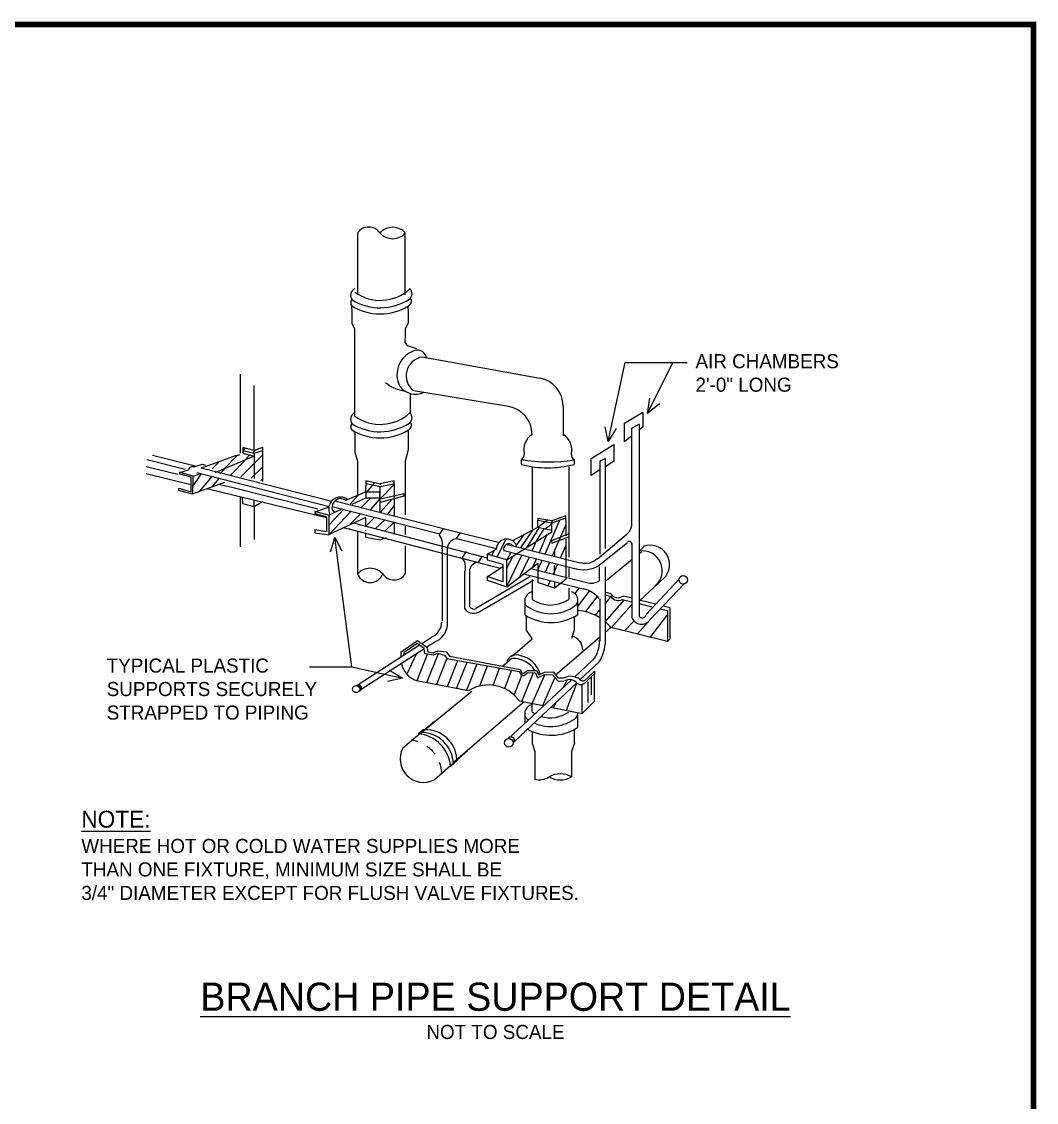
# Model space of a CAD drawing. Extents: x -1 to 799, y -40 to 727.
# Drawn here: x 438.8 to 799, y 343.5 to 727 of the extents above; entities that cross this region are included whole.
import ezdxf
from ezdxf.enums import TextEntityAlignment as Align

# ---------------------------------------------------------------- set-up
doc = ezdxf.new("R2010")
doc.units = 0
doc.header["$MEASUREMENT"] = 0
doc.layers.get('0').update_dxf_attribs({"linetype": 'CONTINUOUS'})
for name, color, linetype in [('1', 5, 'CONTINUOUS'), ('2', 7, 'CONTINUOUS'), ('TEXT', 7, 'CONTINUOUS')]:
    doc.layers.add(name, color=color, linetype=linetype)

# ---------------------------------------------------------------- blocks, each defined once
blk = doc.blocks.new('*X1')
for p, q in [((252.46, 447.62), (254.89, 450.05)), ((256.64, 447.56), (261.56, 452.47)), ((264.07, 450.74), (265.66, 452.34))]:
    blk.add_line(p, q)
blk = doc.blocks.new('*X2')
for p, q in [((263.06, 453.98), (263.86, 454.78)), ((266.46, 453.14), (267.49, 454.16)), ((258.53, 445.21), (264.07, 450.74)), ((262.25, 444.68), (270, 452.43)), ((254.82, 445.74), (256.64, 447.56)), ((265.96, 444.15), (270, 448.19)), ((269.29, 443.24), (270, 443.95))]:
    blk.add_line(p, q)
blk = doc.blocks.new('PARR', base_point=(480, 226))
at = {"layer": 'TEXT'}
for p, q in [((475, 228), (480, 226)), ((480, 226), (475, 224))]:
    blk.add_line(p, q, dxfattribs=at)
blk = doc.blocks.new('P15')
at = {"layer": '1'}
for p, q in [((306, 532), (306, 510)), ((323, 510), (323, 532)), ((304, 505), (304, 506)), ((304, 505), (304, 500)), ((324, 505), (324, 506)), ((324, 505), (324, 500)), ((304, 500), (304, 500)), ((304, 500), (304, 500)), ((304, 500), (305, 498)), ((324, 500), (323, 498)), ((324, 500), (324, 500)), ((305, 498), (305, 498)), ((305, 498), (305, 467)), ((323, 498), (323, 495)), ((324, 492), (327, 491)), ((329, 488), (370.77, 480.5)), ((264.36, 481.85), (264.36, 453.85)), ((269.36, 454.85), (269.36, 477.85)), ((359.64, 470.39), (326, 476)), ((324.67, 474.99), (324.67, 475.08)), ((324.67, 475.08), (324.67, 468.16)), ((379, 470.66), (379, 460)), ((400.75, 464.48), (407.32, 468.45)), ((407.32, 468.45), (407.33, 463.14)), ((400.76, 457.9), (400.75, 464.48)), ((405.98, 464.15), (403.37, 462.79)), ((406, 464), (405.98, 464.15)), ((305.04, 461.3), (305.04, 454.22)), ((324, 462), (324, 455)), ((403.42, 429.31), (403.42, 462.71)), ((407.33, 463.14), (405.98, 462.12)), ((406, 464), (406, 396)), ((389, 452), (397, 457)), ((397, 457), (397, 451)), ((403.37, 460.01), (400.76, 457.9)), ((248.37, 449.27), (233.26, 453)), ((263, 453), (252, 449)), ((269.36, 452.85), (255.36, 446.85)), ((263.2, 453), (264.33, 453.45)), ((269.36, 454.85), (265.36, 455.85)), ((265.36, 455.85), (265.36, 454.85)), ((265.36, 454.85), (269.36, 453.85)), ((265.36, 454.85), (265.36, 453.85)), ((265.36, 453.85), (269.36, 452.85)), ((272.36, 455.85), (269.36, 454.85)), ((269.36, 453.85), (272.36, 454.85)), ((269.36, 453.85), (269.36, 444.85)), ((272.36, 443.85), (272.36, 455.85)), ((305.04, 454.22), (306, 451)), ((324, 455), (323, 451)), ((242.29, 446.3), (231, 449.04)), ((244.89, 448.11), (231.23, 451.53)), ((248, 449), (251, 450)), ((251.93, 449.08), (250.58, 448.66)), ((251, 450), (252.1, 449.59)), ((306, 451), (306, 439)), ((323, 451), (323, 432)), ((364.17, 451.69), (364.17, 449.92)), ((368, 449), (368, 427)), ((381, 449), (381, 417)), ((382.89, 451.69), (382.89, 449.92)), ((389, 446), (389, 452)), ((394, 452), (392, 451)), ((392, 451), (392, 418)), ((394, 420), (394, 452)), ((397, 451), (394, 449)), ((246.81, 442.68), (231, 446.56)), ((242.91, 446.37), (242.91, 447.21)), ((246.96, 445.37), (242.91, 446.37)), ((242.99, 447.13), (247.55, 445.79)), ((243, 447), (246, 448)), ((246.96, 440.14), (246.96, 445.37)), ((247.55, 445.79), (247.47, 439.38)), ((247.55, 445.62), (249.91, 446.55)), ((249, 447), (296, 435)), ((250.58, 448.66), (296.39, 436.92)), ((392, 448), (389, 446)), ((242.58, 440.64), (242.58, 441.48)), ((242.58, 441.48), (246.96, 440.14)), ((247.47, 439.46), (258.93, 443.61)), ((254.05, 440.91), (252.9, 441.19)), ((259.81, 442.04), (256.75, 442.78)), ((292, 434), (260, 442)), ((309, 443), (309, 442)), ((309, 440), (309, 442)), ((314.17, 442.93), (309.03, 444.02)), ((309.03, 444.02), (309.03, 443.09)), ((309.03, 443.09), (314.17, 442.09)), ((319, 444), (314, 443)), ((314, 442), (319, 443)), ((314, 443), (314.17, 442.93)), ((314, 442), (314, 433)), ((319, 443), (319, 444)), ((319, 443), (319, 442)), ((319, 442), (319, 431.81)), ((247.47, 439.38), (242.58, 440.64)), ((254, 441), (295, 431)), ((264.34, 438.39), (264.34, 420.69)), ((265.27, 435.95), (265.18, 438.31)), ((269.32, 434.86), (269.32, 437.22)), ((301.88, 437.16), (309.2, 440.23)), ((304.07, 435.73), (309, 438)), ((314, 440), (309, 440)), ((309, 440), (309, 438)), ((309, 438), (314, 438)), ((314, 438), (314, 440)), ((314, 438), (314.18, 437.62)), ((322.44, 438.56), (314.01, 436.35)), ((314.18, 437.62), (322.44, 439.57)), ((322.44, 439.57), (322.44, 438.56)), ((269.32, 434.86), (265.27, 435.95)), ((269.3, 434.81), (269.3, 423.28)), ((272.35, 436.55), (269.32, 434.86)), ((290.91, 433.03), (296.05, 434.81)), ((296, 432), (300.3, 433.99)), ((297, 435), (335.19, 425.21)), ((298, 437), (337, 427)), ((296.14, 431.77), (290.91, 433.12)), ((290.91, 433.12), (290.91, 432.44)), ((290.91, 432.44), (295.05, 431.44)), ((291, 433), (291, 432)), ((295, 431), (295, 426)), ((296, 425), (296, 432)), ((296, 432), (296.14, 431.77)), ((309, 431), (296, 425)), ((309, 428), (309, 431)), ((375, 429), (370, 430)), ((370.02, 427.58), (370, 430)), ((374.99, 429.86), (370.02, 430.7)), ((370.02, 430.7), (370.02, 429.94)), ((379.97, 431.64), (374.99, 429.86)), ((375, 429.19), (379.97, 430.97)), ((375, 429.02), (375.08, 429.86)), ((379.97, 430.97), (379.97, 431.64)), ((379.97, 430.04), (379.97, 430.97)), ((380, 430), (380, 424.55)), ((295, 426), (290.84, 426.62)), ((290.84, 426.62), (290.92, 425.61)), ((303.32, 426.89), (301.29, 427.31)), ((303, 427), (353, 414)), ((303, 427), (303.32, 426.89)), ((305, 429), (352, 416.78)), ((306, 426), (306, 411)), ((309, 426.31), (309, 426.4)), ((319, 429.45), (319, 425)), ((323, 428), (323, 425)), ((335.11, 425), (336.54, 427.11)), ((336.47, 427.13), (356.37, 422.16)), ((359, 416), (375, 426)), ((361.2, 422.89), (370.02, 427.58)), ((370.02, 427.58), (375, 426.57)), ((375, 426), (375, 429)), ((403.42, 429.31), (403.42, 429.31)), ((290.92, 425.61), (295.98, 424.86)), ((309, 424), (309, 425.3)), ((314, 423), (309, 424)), ((316.15, 423.86), (314, 423)), ((341.1, 423.49), (342.53, 425.6)), ((341.18, 423.64), (355.38, 420.03)), ((380.98, 425.28), (374.93, 422.81)), ((374.93, 422.81), (375.02, 421.89)), ((375.02, 421.89), (380.98, 424.18)), ((380, 423.36), (380, 409)), ((391.21, 416.39), (400.98, 424.67)), ((391.97, 414.2), (401.82, 422.23)), ((323, 421), (323, 411)), ((336.05, 419.94), (336.05, 394.39)), ((337.9, 420.11), (337.9, 393.21)), ((343.28, 416.83), (344.71, 418.94)), ((352, 418), (355.17, 419.68)), ((358.05, 419.35), (383, 413)), ((358.83, 421.54), (385, 415)), ((376.02, 417.47), (376.02, 419.15)), ((403.42, 421.81), (403.38, 395.33)), ((406.01, 419.14), (407.59, 420.57)), ((406.06, 418.3), (406.95, 419.03)), ((348.93, 415.24), (350.37, 417.35)), ((352, 418), (351.99, 416.08)), ((351.99, 416.08), (357.64, 414.49)), ((359, 416), (352, 418)), ((357.64, 414.49), (357.65, 408.25)), ((359, 407), (359, 416)), ((359.01, 406.48), (370.04, 414.85)), ((370.04, 414.85), (370.04, 408)), ((394.3, 408.64), (403.57, 416.25)), ((344.09, 398.62), (344.07, 411.77)), ((345.76, 411.86), (345.76, 399.38)), ((352, 410.01), (357.65, 413.65)), ((352.92, 413.98), (356.8, 413.06)), ((364.98, 411.01), (386.15, 405.71)), ((367.52, 412.99), (387.44, 408)), ((376, 411), (376, 414)), ((381, 413), (381, 410)), ((391.98, 408.72), (391.98, 413.53)), ((393.91, 413.53), (393.91, 386.12)), ((348.05, 398.88), (367.18, 410.12)), ((349.15, 397.53), (368.45, 408.77)), ((357.65, 408.25), (352, 410.1)), ((352, 410.1), (352, 408.75)), ((352, 408.75), (359.01, 406.48)), ((359.01, 406.48), (359, 406.99)), ((368, 409), (368, 402)), ((376, 406), (370, 408)), ((380, 409), (376, 406)), ((376, 408), (376, 406)), ((406.04, 401.39), (414.95, 409.75)), ((408.44, 396.6), (420.14, 409.01)), ((409.79, 394.75), (422.08, 407.67)), ((381, 406), (381, 402)), ((393.71, 403.76), (396, 403)), ((395.95, 403.9), (393.92, 404.57)), ((400.98, 403), (400.31, 403.15)), ((403.48, 402.38), (401, 403)), ((365.42, 400.84), (365.42, 396.45)), ((384.06, 400.87), (384.06, 396.48)), ((391.99, 402.23), (391.99, 387.21)), ((400, 402), (403.38, 401.16)), ((411.87, 400.28), (406.02, 401.75)), ((406.03, 400.49), (410.9, 399.27)), ((417, 399), (414.52, 399.62)), ((417, 388), (417, 399)), ((365.93, 396.09), (365.93, 391.09)), ((382.93, 396.09), (382.93, 391.09)), ((413.46, 398.63), (416, 398)), ((416, 398), (416, 387)), ((396, 392), (393.89, 390.19)), ((416, 387), (396, 392)), ((321.58, 383.42), (327.31, 387.4)), ((327.31, 387.4), (330.63, 385.05)), ((332.68, 388.67), (329.07, 386.35)), ((361, 382), (368, 388)), ((365.93, 391.09), (367.93, 388.09)), ((391.91, 388.5), (376.32, 375.14)), ((382.93, 391.09), (381.93, 388.09)), ((416, 387), (417, 388)), ((328.07, 385.7), (306.29, 371.7)), ((329.52, 384.31), (307.27, 370)), ((327.25, 386.31), (322.43, 383.06)), ((329.66, 384.51), (327.25, 386.31)), ((329.95, 382.66), (329.69, 384.51)), ((330.7, 384.94), (331.04, 383.33)), ((333.3, 386.73), (330.8, 385.13)), ((332.9, 383), (334.5, 383.76)), ((334.5, 383.76), (337.53, 383.34)), ((321.58, 381.67), (321.58, 383.42)), ((322.43, 383.06), (322.43, 382.09)), ((333.07, 382.24), (329.95, 382.66)), ((331.04, 383.33), (332.9, 383)), ((332.98, 382.32), (334.41, 382.92)), ((334.41, 382.92), (336.95, 382.25)), ((336.95, 382.25), (337.71, 381.07)), ((337.53, 383.34), (338.63, 381.83)), ((337.71, 381.07), (363.43, 376.38)), ((338.63, 381.83), (363.77, 377.14)), ((357.55, 378.45), (360.86, 381.17)), ((389.49, 380.47), (383.13, 374.56)), ((391.85, 379.88), (384.97, 373.43)), ((363.43, 376.38), (364.28, 375.03)), ((363.77, 377.14), (364.62, 375.54)), ((364.62, 375.54), (366.39, 376.72)), ((365.04, 374.95), (366.47, 376.05)), ((366.39, 376.72), (369.59, 376.73)), ((366.47, 376.05), (369.17, 375.97)), ((369.17, 375.97), (369.93, 374.2)), ((369.59, 376.73), (370.44, 375.21)), ((370.44, 375.21), (372.37, 376.22)), ((372.37, 376.22), (375.49, 376.23)), ((375.49, 376.23), (377.18, 374.12)), ((387.39, 373.89), (390.17, 376.5)), ((390.17, 376.5), (390.17, 375.32)), ((328.86, 372.87), (345.48, 369.61)), ((381.85, 373.37), (359.45, 352.56)), ((383.76, 372.29), (361.7, 351.58)), ((364.28, 375.03), (365.04, 374.95)), ((369.93, 374.2), (372.37, 375.3)), ((372.37, 375.3), (375.24, 375.22)), ((375.24, 375.22), (377.1, 373.03)), ((377.1, 373.03), (379.29, 372.95)), ((377.18, 374.12), (379.38, 374.13)), ((390.08, 375.58), (386.72, 372.28)), ((387.73, 372.79), (387.73, 365.45)), ((389.08, 368.07), (389.08, 374.31)), ((390.18, 365.88), (390.17, 375.58)), ((305.46, 371.32), (306.29, 371.68)), ((306.37, 369.25), (307.14, 369.66)), ((329, 355), (346.6, 369.46)), ((385.8, 361.49), (385.8, 371.78)), ((365.24, 365.63), (340, 344)), ((363.36, 366.01), (371.93, 364.28)), ((368, 362), (368, 365)), ((385.72, 361.49), (390.18, 365.88)), ((365.42, 360.84), (365.42, 358.1)), ((374.48, 363.76), (385.72, 361.49)), ((384.06, 360.87), (384.06, 356.48)), ((333.35, 358.63), (322.07, 349.17)), ((327.54, 354.4), (329.56, 355.92)), ((368, 355), (368, 351)), ((382.93, 356.09), (382.93, 351.09)), ((361.7, 351.58), (361.28, 351.08)), ((368, 351), (369, 348)), ((383, 351), (382, 348)), ((345.01, 348.27), (333.21, 337.88)), ((369, 348), (369, 338)), ((382, 348), (382, 339)), ((339.03, 342.7), (341.47, 344.89))]:
    blk.add_line(p, q, dxfattribs=at)
for centre, radius in [((421.66, 408.93), 1.52), ((305.54, 370.16), 1.26), ((359.76, 351.08), 1.52)]:
    blk.add_circle(centre, radius, dxfattribs=at)
for centre, radius, start, end in [((310, 529.25), 4.85, 34.5085, 145.4915), ((318.5, 528), 6.02, 41.6335, 138.3665), ((318.5, 536), 6.02, 221.6335, 318.3665), ((306.03, 509.85), 2.5, 113.587, 219.6804), ((314.13, 523.51), 15.43, 233.8853, 312.6938), ((322.88, 510.5), 2.5, 308.1691, 44.1947), ((305.23, 507.24), 1.63, 137.8087, 222.356), ((314.04, 524.52), 19.06, 238.5829, 303.0081), ((323.4, 507.79), 1.76, 293.1826, 34.6037), ((314.04, 522.14), 18.87, 237.9508, 302.2139), ((325, 494), 2.24, 153.4349, 243.4349), ((328.93, 481.73), 8.91, 102.4811, 208.7957), ((330, 481.35), 6.72, 99.008, 232.7048), ((327.21, 487.02), 3.42, 12.1115, 93.4453), ((369, 470.66), 10, 0, 79.8245), ((323.7, 487.3), 11.32, 227.1476, 266.4552), ((326.58, 481.56), 6.79, 216.5254, 295.2947), ((306.03, 465.85), 2.5, 113.587, 219.6804), ((314.13, 479.51), 15.43, 233.8853, 312.6938), ((322.88, 466.5), 2.5, 308.1691, 44.1947), ((358, 460.53), 10, 0, 80.5377), ((305.23, 463.24), 1.63, 137.8087, 222.356), ((314.04, 480.52), 19.06, 238.5829, 303.0081), ((323.4, 463.79), 1.76, 293.1826, 34.6037), ((314.04, 478.14), 18.87, 237.9508, 302.2139), ((371.68, 454.98), 6.65, 123.1706, 192.4423), ((375.44, 454.98), 6.65, 347.5577, 56.8294), ((363.17, 453.36), 2.02, 299.7182, 5.3409), ((383.95, 453.36), 2.02, 174.6591, 240.2818), ((247.5, 447.5), 1.58, 71.5651, 161.5651), ((373.7, 505.9), 55.13, 260.0475, 279.601), ((373.48, 486.34), 37.67, 255.6951, 284.4697), ((299.99, 434.1), 4.18, 50.8865, 208.4371), ((300, 434.75), 3.01, 48.3665, 175.2364), ((298.5, 434.5), 1.58, 161.5651, 251.5651), ((398.35, 429.03), 5.09, 301.1222, 5.111), ((330.5, 421.5), 5.7, 344.7449, 37.875), ((341.52, 419.9), 3.62, 96.5767, 177.9375), ((359.07, 419.6), 3.8, 21.5167, 178.2129), ((402.48, 421.64), 0.949, 354.8746, 127.1809), ((359.72, 419.9), 1.82, 36.772, 204.8637), ((407.11, 412.14), 7.09, 310.5799, 98.8823), ((409.98, 414.37), 6.83, 313.0616, 111.8317), ((338.67, 413.33), 5.7, 344.7449, 37.875), ((349.35, 411.64), 3.62, 96.5767, 177.9375), ((386.83, 421.25), 6.42, 255.483, 311.9825), ((310.5, 407), 6.02, 41.6335, 138.3665), ((310.5, 412.83), 4.86, 202.1663, 337.8337), ((319, 413.75), 4.85, 214.5085, 325.4915), ((386.18, 423.7), 11.19, 252.7504, 301.1417), ((388.89, 412.97), 5.25, 252.8106, 305.9407), ((368.71, 401.39), 3.34, 101.0813, 204.7377), ((381.32, 401.8), 2.92, 322.436, 77.6949), ((384.13, 396.26), 9.73, 37.804, 77.4183), ((398.51, 405.71), 3.13, 215.2975, 305.1377), ((398.5, 404.5), 2.92, 210.9638, 300.9638), ((347.26, 400.21), 1.67, 213.3548, 301.7523), ((374.64, 411.33), 14.45, 231.6477, 308.517), ((374.5, 411.5), 11.51, 235.6197, 304.3803), ((347.3, 401.15), 4.09, 218.2541, 306.6093), ((374.73, 411.19), 17.42, 237.7527, 302.412), ((383.21, 381.5), 16.54, 57.809, 86.9738), ((406.85, 396.89), 3.71, 200.7111, 324.6544), ((407.1, 396.74), 1.29, 210.2689, 346.156), ((329.69, 394.37), 6.32, 295.2276, 356.6564), ((330.79, 393.53), 7.17, 289.9271, 356.7427), ((383.21, 381.5), 16.54, 39.3938, 49.7156), ((380.79, 383.93), 5.21, 0.7848, 74.7957), ((381.15, 387.11), 10.77, 321.3735, 1.9213), ((378.72, 387.79), 15.33, 328.9262, 353.4294), ((362.5, 378.5), 3.81, 66.8014, 156.8014), ((361.37, 372.12), 8.88, 32.0414, 92.4195), ((362, 373), 9.22, 16.1958, 77.4712), ((329.18, 380.46), 7.59, 189.5331, 267.5894), ((361.37, 372.12), 8.88, 15.5849, 16.7625), ((381.72, 369.61), 5.09, 50.6716, 117.3847), ((381.27, 369.93), 3.59, 35.676, 120.2992), ((385.21, 373.98), 2.2, 242.3023, 313.0518), ((385.95, 374.8), 1.68, 233.0372, 323.3877), ((305.88, 370.29), 1.23, 319.2673, 94.0275), ((306.31, 370.53), 1.15, 310.4021, 90.8747), ((352.5, 358.2), 13.42, 36.0027, 121.1247), ((368.71, 361.39), 3.34, 102.4408, 204.7377), ((368.71, 361.39), 3.34, 87.1076, 88.487), ((374.5, 371.5), 11.51, 235.6197, 241.1976), ((374.5, 371.5), 11.51, 253.1775, 304.3803), ((381.32, 361.8), 2.92, 322.436, 359.9406), ((374.64, 371.33), 14.45, 231.6477, 236.4087), ((374.64, 371.33), 14.45, 245.9961, 308.517), ((326.4, 341.71), 12.66, 4.4781, 84.8502), ((328.69, 343.39), 11.35, 1.1703, 91.1241), ((330.23, 344.68), 11.08, 2.867, 91.7029), ((360.53, 351.9), 1.28, 349.6222, 132.0449), ((374.73, 371.19), 17.42, 240.5566, 302.412), ((329.46, 345.38), 8.31, 152.9079, 296.8244), ((323.59, 339.77), 12.34, 71.665, 80.995), ((323.59, 339.77), 12.34, 35.9714, 55.2568), ((323.59, 339.77), 12.34, 3.0054, 20.7934), ((370.5, 344.5), 6.52, 257.0054, 302.4712), ((378, 332), 8.06, 60.2551, 119.7449), ((378, 346), 8.06, 240.2551, 299.7449)]:
    blk.add_arc(centre, radius, start, end, dxfattribs=at)
at = {"layer": 'TEXT'}
for p, q in [((395, 458), (401, 486)), ((401, 486), (418, 486)), ((409, 468), (418, 486)), ((418, 486), (423, 486)), ((250.43, 446.44), (247.49, 442.04)), ((254.27, 445.65), (249.98, 440.34)), ((256.87, 444.97), (254.38, 442.04)), ((309.2, 439.89), (312.06, 443.27)), ((314.01, 437.7), (318.9, 442.6)), ((303.47, 435.75), (306.42, 439.13)), ((307.44, 434.74), (310.64, 437.95)), ((310.64, 433.82), (314.1, 437.62)), ((314.02, 432.81), (318.23, 437.46)), ((295.98, 428.4), (301.03, 433.89)), ((316.89, 432.31), (318.99, 435.18)), ((295.9, 424.94), (303.65, 433.13)), ((303.4, 428.66), (307.1, 432.38)), ((309.13, 428.08), (312, 431.04)), ((312.34, 426.99), (315.88, 430.28)), ((370.02, 427.58), (373.39, 430.11)), ((372.63, 418.2), (377.86, 430.12)), ((315.88, 426.32), (318.83, 429.19)), ((368.08, 426.56), (363.88, 420.23)), ((366.41, 420.66), (370.53, 427.41)), ((372.22, 427.08), (369.19, 422.35)), ((372.81, 427.16), (375, 428.85)), ((375.29, 417.54), (379.97, 428.27)), ((304, 378), (298, 424)), ((355.62, 417.02), (358.64, 423.26)), ((362.19, 420.74), (365.14, 424.96)), ((368.09, 419.4), (369.44, 422.52)), ((370.59, 418.74), (373.4, 425.14)), ((353.76, 417.6), (354.52, 419.38)), ((358.99, 416.01), (360.59, 418.71)), ((378.1, 416.78), (379.98, 421.02)), ((359, 412.89), (361.18, 417.36)), ((359.09, 406.82), (364.39, 417.7)), ((363.72, 410.2), (367.09, 417.03)), ((368.36, 413.66), (369.54, 416.36)), ((370.04, 412.32), (371.62, 415.91)), ((372.74, 411.73), (374.27, 415.23)), ((375.55, 411.05), (377.04, 414.4)), ((373.68, 406.84), (374.45, 408.57)), ((383.26, 404.12), (384.69, 405.92)), ((384.09, 399.32), (388.37, 404.87)), ((387.02, 397.67), (391.15, 402.92)), ((394.04, 400.56), (395.95, 402.85)), ((393.92, 394.06), (400.83, 401.8)), ((396.1, 391.88), (403.39, 400.14)), ((390.55, 396.39), (391.98, 398.11)), ((405.41, 389.71), (411.27, 396.39)), ((409.92, 388.51), (416, 396.46)), ((400.76, 390.83), (404.06, 394.29)), ((323.63, 375.54), (326.93, 382.69)), ((327.21, 373.25), (330.87, 382.6)), ((330.69, 372.52), (334.81, 382.78)), ((334.17, 371.88), (337.74, 380.95)), ((337.92, 371.05), (341.59, 380.31)), ((341.22, 370.41), (344.98, 379.66)), ((289, 378), (304, 378)), ((304, 378), (322, 374)), ((344.79, 369.86), (348.46, 379.11)), ((349.46, 371.33), (352.21, 378.38)), ((354.23, 371.42), (356.43, 377.56)), ((358.35, 370.32), (360.73, 376.73)), ((364.4, 365.74), (368.52, 376)), ((361.65, 368.03), (364.4, 374.99)), ((368.06, 365.1), (372.55, 375.27)), ((371.82, 364.37), (376.12, 374.17)), ((379.14, 370.78), (380.43, 373.44)), ((380.15, 362.72), (384, 372.52)), ((375.57, 363.45), (376.48, 365.33))]:
    blk.add_line(p, q, dxfattribs=at)
at = {"layer": '1', "rotation": 240}
blk.add_blockref('PARR', (409, 468), dxfattribs=at)
at = {"layer": 'TEXT'}
for p, rotation in [((395, 458), 260), ((298, 424), 95), ((322, 374), 350.0000000000001)]:
    blk.add_blockref('PARR', p, dxfattribs=dict(at, rotation=rotation))
for name, p in [('*X1', (1.92, 0.68)), ('*X2', (2.36, 0.85))]:
    blk.add_blockref(name, p, dxfattribs=at)
at = {"layer": '2'}
for s, height, p in [('%%UBRANCH PIPE SUPPORT DETAIL', 10, (355, 256)), ('NOT TO SCALE', 5, (355, 246))]:
    blk.add_text(s, height=height, dxfattribs=at).set_placement(p, align=Align.CENTER)
at = {"layer": 'TEXT'}
for s, height, p in [('AIR CHAMBERS', 5, (426, 484)), ('2\'-0" LONG', 5, (426, 475.67)), ('TYPICAL PLASTIC', 5, (217, 376)), ('SUPPORTS SECURELY', 5, (217, 367.67)), ('STRAPPED TO PIPING', 5, (217, 359.33)), ('%%UNOTE:', 6, (208, 321)), ('WHERE HOT OR COLD WATER SUPPLIES MORE', 5, (208, 312)), ('THAN ONE FIXTURE, MINIMUM SIZE SHALL BE', 5, (208, 303.67)), ('3/4" DIAMETER EXCEPT FOR FLUSH VALVE FIXTURES.', 5, (208, 295.33))]:
    blk.add_text(s, height=height, dxfattribs=at).set_placement(p)

msp = doc.modelspace()

# ---------------------------------------------------------------- linework, layer by layer
at = {"layer": '1', "const_width": 2}
msp.add_lwpolyline([(0, 0), (798, 0), (798, 726), (0, 726), (0, 0)], dxfattribs=at)

# ---------------------------------------------------------------- block references
at = {"layer": '1'}
msp.add_blockref('P15', (252, 120), dxfattribs=at)

doc.saveas('drawing.dxf')
